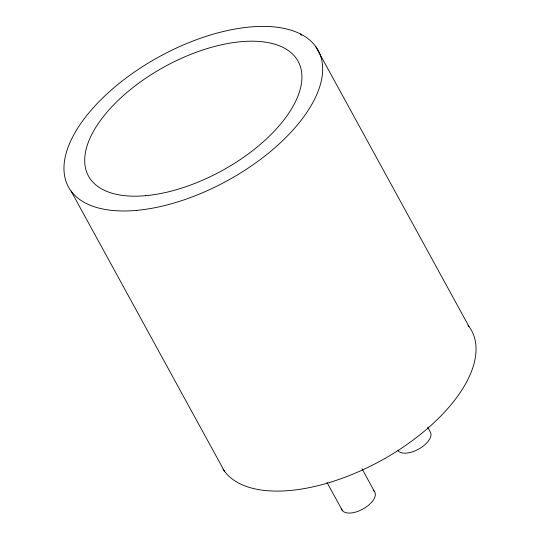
<?xml version="1.0" encoding="UTF-8"?>
<svg xmlns="http://www.w3.org/2000/svg" width="540" height="540" viewBox="0 0 540 540"><rect width="100%" height="100%" fill="white"/><g stroke="black" fill="none" stroke-linecap="round" stroke-linejoin="round"><path stroke-width="0.81" d="M315.617 46.386L468.976 326.504M300.537 34.007L301.347 35.485M427.673 427.154L430.096 431.575A18.677 9.281 -28.7 0 1 419.58 448.592A18.677 9.281 -28.7 0 1 397.994 450.549M361.928 468.639L374.429 491.481M327.004 482.456L342.333 510.455M71.023 190.984L224.384 471.103M468.038 325.283A142.304 70.72 -28.7 0 1 388.091 456.617A142.304 70.72 -28.7 0 1 223.027 469.118M373.572 490.577A18.677 9.281 -28.7 0 1 363.562 508.7A18.677 9.281 -28.7 0 1 341.618 509.004M136.654 210.377A142.304 70.72 -28.7 0 0 322.36 63.7A142.304 70.72 -28.7 0 0 120.947 81.986A142.304 70.72 -28.7 0 0 136.654 210.377M145.739 195.676A119.489 59.38 -28.7 0 0 301.671 72.515A119.489 59.38 -28.7 0 0 132.55 87.872A119.489 59.38 -28.7 0 0 145.739 195.676"/></g></svg>
